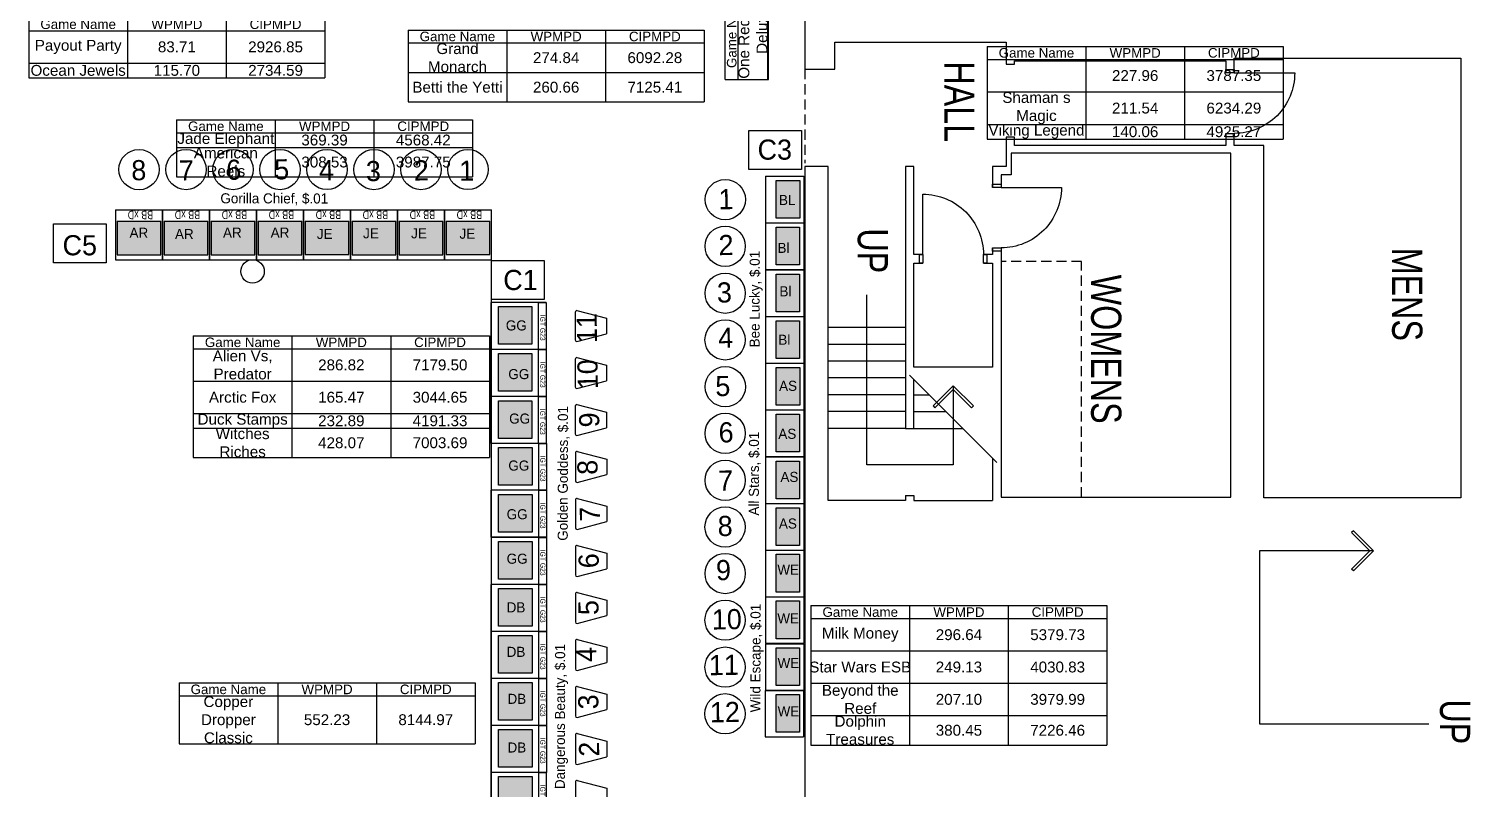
# Model space of a CAD drawing. Header units: inches. Extents: x 3213 to 10275, y -3570 to -435.
# Drawn here: x 9320 to 10179, y -1959 to -1506 of the extents above; entities that cross this region are included whole.
import ezdxf
from ezdxf.enums import TextEntityAlignment as Align

# ---------------------------------------------------------------- set-up
doc = ezdxf.new("R2010")
doc.units = ezdxf.units.IN
doc.header["$LTSCALE"] = 24
doc.header["$MEASUREMENT"] = 0
doc.linetypes.add('HIDDEN', pattern=[0.375, 0.25, -0.125])
for name, color, linetype in [('00 Bally Slots', 9, 'Continuous'), ('00 Bank', 7, 'Continuous'), ('00 IGT Slots', 7, 'Continuous'), ('00 PT Enrollment', 7, 'Continuous'), ('00 Themes', 7, 'Continuous'), ('00 WMS Slots', 173, 'Continuous'), ('F1  CLG', 15, 'HIDDEN'), ('F1  COL', 242, 'Continuous'), ('F1  DIM', 4, 'Continuous'), ('F1  DOORS', 1, 'Continuous'), ('F1  WALL', 3, 'Continuous'), ('FI  STAIRS', 8, 'Continuous'), ('WALLS', 7, 'Continuous')]:
    doc.layers.add(name, color=color, linetype=linetype)
doc.styles.add('ARCHSTYL', font='HAND.SHX', dxfattribs={"width": 0.8})
doc.styles.add('HAND', font='Hand.shx', dxfattribs={"width": 0.8, "height": 0.5})
doc.dimstyles.new('gDIM192', dxfattribs={"dimscale": 192, "dimtxt": 0.125, "dimasz": 0.03125, "dimexe": 0.09375, "dimexo": 0.09375, "dimgap": 0.03125, "dimtad": 1, "dimdec": 0, "dimrnd": 0.015625, "dimzin": 3, "dimdsep": 46, "dimlunit": 4, "dimtxsty": 'HAND', "dimblk1": 'RPSLASH', "dimblk2": 'RPSLASH', "dimsah": 1, "dimcen": 0.09375, "dimdle": 0.03125, "dimclrt": 256, "dimadec": 0, "dimazin": 0, "dimtfac": 2, "dimtdec": 0, "dimtofl": 0, "dimtmove": 2, "dimatfit": 3, "dimldrblk": '_RPATick2', "dimfxl": 1, "dimfrac": 2, "dimtzin": 0, "dimarcsym": 0})

# ---------------------------------------------------------------- blocks, each defined once
blk = doc.blocks.new('_RPATick2')
for p, q in [((-2, 2), (-2.18, 1.82)), ((-2.18, 1.82), (-0.36, 0)), ((-2, 2), (0, 0)), ((-0.36, 0), (-2.18, -1.82)), ((0, 0), (-2, -2)), ((-2, -2), (-2.18, -1.82))]:
    blk.add_line(p, q)
blk.add_lwpolyline([(0, 0), (-1, 0)])
blk = doc.blocks.new('RPSLASH')
blk.add_line((2.76, 0), (-4.5, 0))
at = {"color": 5, "const_width": 0.43}
blk.add_lwpolyline([(-2.15, -2.15), (2.15, 2.15)], dxfattribs=at)
blk = doc.blocks.new('WMS BlueBird xD')
at = {"linetype": 'ByBlock', "lineweight": -3}
h = blk.add_hatch(color=0, dxfattribs=at)
h.dxf.hatch_style = 1
h.set_gradient(color1=(0, 0, 255), color2=(255, 255, 0), tint=1, name='SPHERICAL')
h.paths.add_polyline_path([(23, 28.98), (3, 28.98), (3, 3), (23, 3)])
at = {"layer": '00 WMS Slots', "ltscale": 25}
for p, q in [((-3.73, 2), (-3.75, 30)), ((26, 30), (-3.75, 30)), ((3, 3), (3, 28.98)), ((23, 28.98), (3, 28.98)), ((23, 3), (23, 28.98)), ((26, 2), (26, 30)), ((-3.73, 2), (26, 2)), ((3, 3), (23, 3))]:
    blk.add_line(p, q, dxfattribs=at)
at = {"layer": '00 WMS Slots'}
blk.add_circle((-27.73, 16), 12.01, dxfattribs=at)
at = {"color": 0, "linetype": 'ByBlock', "lineweight": -3, "insert": (1.81, 24.42), "char_height": 5, "attachment_point": 1, "rotation": 270, "style": 'HAND'}
blk.add_mtext_dynamic_manual_height_columns('BB xD', width=29.75, gutter_width=135.58, heights=[0], dxfattribs=at)
blk = doc.blocks.new('*T365')
at = {"layer": '00 Themes', "linetype": 'ByBlock', "lineweight": -2, "transparency": 16777216}
for p, q in [((0, 0), (176.43, 0)), ((0, 0), (0, -35.71)), ((176.43, 0), (176.43, -35.71)), ((0, -35.71), (176.43, -35.71))]:
    blk.add_line(p, q, dxfattribs=at)
at = {"layer": '00 Themes', "color": 0, "linetype": 'ByBlock', "lineweight": -2, "transparency": 16777216}
for p, q in [((58.81, 0), (58.81, -35.71)), ((117.62, 0), (117.62, -35.71)), ((0, -7.7), (176.43, -7.7)), ((0, -26.97), (176.43, -26.97))]:
    blk.add_line(p, q, dxfattribs=at)
at = {"layer": '00 Themes', "color": 0, "lineweight": -3, "transparency": 16777216, "width": 58.689, "attachment_point": 5}
for s, insert, char_height in [('{\\fArial|b0|i0|c0;Game Name', (29.4, -3.85), 5.6858), ('{\\fArial|b0|i0|c0;WPMPD', (88.21, -3.85), 5.6858), ('{\\fArial|b0|i0|c0;CIPMPD', (147.02, -3.85), 5.6858), ('{\\fArial|b0|i0|c0;Payout Party', (29.4, -17.33), 6.467), ('{\\fArial|b0|i0|c0;\\c255;83.71 ', (88.21, -17.33), 6.467), ('{\\fArial|b0|i0|c0;\\c255;2926.85 ', (147.02, -17.33), 6.467), ('{\\fArial|b0|i0|c0;Ocean Jewels', (29.4, -31.34), 6.467), ('{\\fArial|b0|i0|c0;\\c255;115.70 ', (88.21, -31.34), 6.467), ('{\\fArial|b0|i0|c0;\\c255;2734.59 ', (147.02, -31.34), 6.467)]:
    blk.add_mtext(s, dxfattribs=dict(at, insert=insert, char_height=char_height))
blk = doc.blocks.new('*T366')
at = {"layer": '00 Themes', "linetype": 'ByBlock', "lineweight": -2, "transparency": 16777216}
for p, q in [((0, 0), (176.43, 0)), ((0, 0), (0, -42.86)), ((176.43, 0), (176.43, -42.86)), ((0, -42.86), (176.43, -42.86))]:
    blk.add_line(p, q, dxfattribs=at)
at = {"layer": '00 Themes', "color": 0, "linetype": 'ByBlock', "lineweight": -2, "transparency": 16777216}
for p, q in [((58.81, 0), (58.81, -42.86)), ((117.62, 0), (117.62, -42.86)), ((0, -7.7), (176.43, -7.7)), ((0, -25.28), (176.43, -25.28))]:
    blk.add_line(p, q, dxfattribs=at)
at = {"layer": '00 Themes', "color": 0, "lineweight": -3, "transparency": 16777216, "width": 58.689, "attachment_point": 5}
for s, insert, char_height in [('{\\fArial|b0|i0|c0;Game Name', (29.4, -3.85), 5.6858), ('{\\fArial|b0|i0|c0;Grand Monarch', (29.4, -16.49), 6.467), ('{\\fArial|b0|i0|c0;WPMPD', (88.21, -3.85), 5.6858), ('{\\fArial|b0|i0|c0;CIPMPD', (147.02, -3.85), 5.6858), ('{\\fArial|b0|i0|c0;\\c52479;274.84 ', (88.21, -16.49), 6.467), ('{\\fArial|b0|i0|c0;\\c52479;6092.28 ', (147.02, -16.49), 6.467), ('{\\fArial|b0|i0|c0;Betti the Yetti', (29.4, -34.07), 6.467), ('{\\fArial|b0|i0|c0;\\c52479;260.66 ', (88.21, -34.07), 6.467), ('{\\fArial|b0|i0|c0;\\c65280;7125.41 ', (147.02, -34.07), 6.467)]:
    blk.add_mtext(s, dxfattribs=dict(at, insert=insert, char_height=char_height))
blk = doc.blocks.new('*T367')
at = {"layer": '00 Themes', "linetype": 'ByBlock', "lineweight": -2, "transparency": 16777216}
for p, q in [((0, 0), (0, 176.43)), ((0, 176.43), (25.29, 176.43)), ((25.29, 0), (25.29, 176.43)), ((0, 0), (25.29, 0))]:
    blk.add_line(p, q, dxfattribs=at)
at = {"layer": '00 Themes', "color": 0, "linetype": 'ByBlock', "lineweight": -2, "transparency": 16777216}
for p, q in [((7.7, 0), (7.7, 176.43)), ((25.29, 176.43), (25.65, 176.43)), ((25.65, 0), (25.65, 176.43)), ((0, 117.62), (25.65, 117.62)), ((0, 58.81), (25.65, 58.81)), ((25.29, 0), (25.65, 0))]:
    blk.add_line(p, q, dxfattribs=at)
at = {"layer": '00 Themes', "color": 0, "lineweight": -3, "transparency": 16777216, "width": 58.689, "attachment_point": 5, "rotation": 90}
for s, insert, char_height in [('{\\fArial|b0|i0|c0;CIPMPD', (3.85, 147.02), 5.6858), ('{\\fArial|b0|i0|c0;\\c255;5151.89 ', (16.49, 147.02), 6.467), ('{\\fArial|b0|i0|c0;WPMPD', (3.85, 88.21), 5.6858), ('{\\fArial|b0|i0|c0;\\c65280;321.95 ', (16.49, 88.21), 6.467), ('{\\fArial|b0|i0|c0;Game Name', (3.85, 29.4), 5.6858), ('{\\fArial|b0|i0|c0;One Red Cent Deluxe', (16.49, 29.4), 6.467)]:
    blk.add_mtext(s, dxfattribs=dict(at, insert=insert, char_height=char_height))
blk = doc.blocks.new('*T372')
at = {"layer": '00 Themes', "linetype": 'ByBlock', "lineweight": -2, "transparency": 16777216}
for p, q in [((0, 0), (176.43, 0)), ((0, 0), (0, -55.2)), ((176.43, 0), (176.43, -55.2)), ((0, -55.2), (176.43, -55.2))]:
    blk.add_line(p, q, dxfattribs=at)
at = {"layer": '00 Themes', "color": 0, "linetype": 'ByBlock', "lineweight": -2, "transparency": 16777216}
for p, q in [((58.81, 0), (58.81, -55.2)), ((117.62, 0), (117.62, -55.2)), ((0, -7.7), (176.43, -7.7)), ((0, -27.08), (176.43, -27.08)), ((0, -46.45), (176.43, -46.45))]:
    blk.add_line(p, q, dxfattribs=at)
at = {"layer": '00 Themes', "color": 0, "lineweight": -3, "transparency": 16777216, "width": 58.689, "attachment_point": 5}
for s, insert, char_height in [('{\\fArial|b0|i0|c0;Game Name', (29.4, -3.85), 5.6858), ('{\\fArial|b0|i0|c0;WPMPD', (88.21, -3.85), 5.6858), ('{\\fArial|b0|i0|c0;CIPMPD', (147.02, -3.85), 5.6858), ('{\\fArial|b0|i0|c0;\\c52479;227.96 ', (88.21, -17.39), 6.467), ('{\\fArial|b0|i0|c0;\\c255;3787.35 ', (147.02, -17.39), 6.467), ('{\\fArial|b0|i0|c0;', (29.4, -17.39), 6.467), ('{\\fArial|b0|i0|c0;Shaman s Magic', (29.4, -36.77), 6.467), ('{\\fArial|b0|i0|c0;\\c52479;211.54 ', (88.21, -36.77), 6.467), ('{\\fArial|b0|i0|c0;\\c52479;6234.29 ', (147.02, -36.77), 6.467), ('{\\fArial|b0|i0|c0;Viking Legend', (29.4, -50.83), 6.467), ('{\\fArial|b0|i0|c0;\\c255;140.06 ', (88.21, -50.83), 6.467), ('{\\fArial|b0|i0|c0;\\c255;4925.27 ', (147.02, -50.83), 6.467)]:
    blk.add_mtext(s, dxfattribs=dict(at, insert=insert, char_height=char_height))
blk = doc.blocks.new('*T378')
at = {"layer": '00 Themes', "linetype": 'ByBlock', "lineweight": -2, "transparency": 16777216}
for p, q in [((0, 0), (176.43, 0)), ((0, 0), (0, -72.45)), ((176.43, 0), (176.43, -72.45)), ((0, -72.45), (176.43, -72.45))]:
    blk.add_line(p, q, dxfattribs=at)
at = {"layer": '00 Themes', "color": 0, "linetype": 'ByBlock', "lineweight": -2, "transparency": 16777216}
for p, q in [((58.81, 0), (58.81, -72.45)), ((117.62, 0), (117.62, -72.45)), ((0, -7.7), (176.43, -7.7)), ((0, -26.97), (176.43, -26.97)), ((0, -46.23), (176.43, -46.23)), ((0, -54.98), (176.43, -54.98))]:
    blk.add_line(p, q, dxfattribs=at)
at = {"layer": '00 Themes', "color": 0, "lineweight": -3, "transparency": 16777216, "width": 58.689, "attachment_point": 5}
for s, insert, char_height in [('{\\fArial|b0|i0|c0;Game Name', (29.4, -3.85), 5.6858), ('{\\fArial|b0|i0|c0;Alien Vs, Predator', (29.4, -17.33), 6.467), ('{\\fArial|b0|i0|c0;WPMPD', (88.21, -3.85), 5.6858), ('{\\fArial|b0|i0|c0;CIPMPD', (147.02, -3.85), 5.6858), ('{\\fArial|b0|i0|c0;\\c52479;286.82 ', (88.21, -17.33), 6.467), ('{\\fArial|b0|i0|c0;\\c65280;7179.50 ', (147.02, -17.33), 6.467), ('{\\fArial|b0|i0|c0;Arctic Fox', (29.4, -36.6), 6.467), ('{\\fArial|b0|i0|c0;\\c255;165.47 ', (88.21, -36.6), 6.467), ('{\\fArial|b0|i0|c0;\\c255;3044.65 ', (147.02, -36.6), 6.467), ('{\\fArial|b0|i0|c0;Duck Stamps', (29.4, -50.61), 6.467), ('{\\fArial|b0|i0|c0;\\c52479;232.89 ', (88.21, -50.61), 6.467), ('{\\fArial|b0|i0|c0;\\c255;4191.33 ', (147.02, -50.61), 6.467), ('{\\fArial|b0|i0|c0;Witches Riches', (29.4, -63.71), 6.467), ('{\\fArial|b0|i0|c0;\\c65280;428.07 ', (88.21, -63.71), 6.467), ('{\\fArial|b0|i0|c0;\\c65280;7003.69 ', (147.02, -63.71), 6.467)]:
    blk.add_mtext(s, dxfattribs=dict(at, insert=insert, char_height=char_height))
blk = doc.blocks.new('*T379')
at = {"layer": '00 Themes', "linetype": 'ByBlock', "lineweight": -2, "transparency": 16777216}
for p, q in [((0, 0), (176.43, 0)), ((0, 0), (0, -36.18)), ((176.43, 0), (176.43, -36.18)), ((0, -36.18), (176.43, -36.18))]:
    blk.add_line(p, q, dxfattribs=at)
at = {"layer": '00 Themes', "color": 0, "linetype": 'ByBlock', "lineweight": -2, "transparency": 16777216}
for p, q in [((58.81, 0), (58.81, -36.18)), ((117.62, 0), (117.62, -36.18)), ((0, -7.7), (176.43, -7.7))]:
    blk.add_line(p, q, dxfattribs=at)
at = {"layer": '00 Themes', "color": 0, "lineweight": -3, "transparency": 16777216, "width": 58.689, "attachment_point": 5}
for s, insert, char_height in [('{\\fArial|b0|i0|c0;Game Name', (29.4, -3.85), 5.6858), ('{\\fArial|b0|i0|c0;Copper Dropper Classic', (29.4, -21.94), 6.467), ('{\\fArial|b0|i0|c0;WPMPD', (88.21, -3.85), 5.6858), ('{\\fArial|b0|i0|c0;CIPMPD', (147.02, -3.85), 5.6858), ('{\\fArial|b0|i0|c0;\\c65280;552.23 ', (88.21, -21.94), 6.467), ('{\\fArial|b0|i0|c0;\\c65280;8144.97 ', (147.02, -21.94), 6.467)]:
    blk.add_mtext(s, dxfattribs=dict(at, insert=insert, char_height=char_height))
blk = doc.blocks.new('*T380')
at = {"layer": '00 Themes', "linetype": 'ByBlock', "lineweight": -2, "transparency": 16777216}
for p, q in [((0, 0), (176.43, 0)), ((0, 0), (0, -83.08)), ((176.43, 0), (176.43, -83.08)), ((0, -83.08), (176.43, -83.08))]:
    blk.add_line(p, q, dxfattribs=at)
at = {"layer": '00 Themes', "color": 0, "linetype": 'ByBlock', "lineweight": -2, "transparency": 16777216}
for p, q in [((58.81, 0), (58.81, -83.08)), ((117.62, 0), (117.62, -83.08)), ((0, -7.7), (176.43, -7.7)), ((0, -26.97), (176.43, -26.97)), ((0, -46.23), (176.43, -46.23)), ((0, -65.5), (176.43, -65.5))]:
    blk.add_line(p, q, dxfattribs=at)
at = {"layer": '00 Themes', "color": 0, "lineweight": -3, "transparency": 16777216, "width": 58.689, "attachment_point": 5}
for s, insert, char_height in [('{\\fArial|b0|i0|c0;Game Name', (29.4, -3.85), 5.6858), ('{\\fArial|b0|i0|c0;WPMPD', (88.21, -3.85), 5.6858), ('{\\fArial|b0|i0|c0;CIPMPD', (147.02, -3.85), 5.6858), ('{\\fArial|b0|i0|c0;Milk Money', (29.4, -17.33), 6.467), ('{\\fArial|b0|i0|c0;\\c52479;296.64 ', (88.21, -17.33), 6.467), ('{\\fArial|b0|i0|c0;\\c255;5379.73 ', (147.02, -17.33), 6.467), ('{\\fArial|b0|i0|c0;Star Wars ESB', (29.4, -36.6), 6.467), ('{\\fArial|b0|i0|c0;\\c52479;249.13 ', (88.21, -36.6), 6.467), ('{\\fArial|b0|i0|c0;\\c255;4030.83 ', (147.02, -36.6), 6.467), ('{\\fArial|b0|i0|c0;Beyond the Reef', (29.4, -55.87), 6.467), ('{\\fArial|b0|i0|c0;\\c52479;207.10 ', (88.21, -55.87), 6.467), ('{\\fArial|b0|i0|c0;\\c255;3979.99 ', (147.02, -55.87), 6.467), ('{\\fArial|b0|i0|c0;Dolphin Treasures', (29.4, -74.29), 6.467), ('{\\fArial|b0|i0|c0;\\c65280;380.45 ', (88.21, -74.29), 6.467), ('{\\fArial|b0|i0|c0;\\c65280;7226.46 ', (147.02, -74.29), 6.467)]:
    blk.add_mtext(s, dxfattribs=dict(at, insert=insert, char_height=char_height))
blk = doc.blocks.new('*T382')
at = {"layer": '00 Themes', "linetype": 'ByBlock', "lineweight": -2, "transparency": 16777216}
for p, q in [((0, 0), (176.43, 0)), ((0, 0), (0, -33.91)), ((176.43, 0), (176.43, -33.91)), ((0, -33.91), (176.43, -33.91))]:
    blk.add_line(p, q, dxfattribs=at)
at = {"layer": '00 Themes', "color": 0, "linetype": 'ByBlock', "lineweight": -2, "transparency": 16777216}
for p, q in [((58.81, 0), (58.81, -33.91)), ((117.62, 0), (117.62, -33.91)), ((0, -7.7), (176.43, -7.7)), ((0, -16.44), (176.43, -16.44))]:
    blk.add_line(p, q, dxfattribs=at)
at = {"layer": '00 Themes', "color": 0, "lineweight": -3, "transparency": 16777216, "width": 58.689, "attachment_point": 5}
for s, insert, char_height in [('{\\fArial|b0|i0|c0;Jade Elephant', (29.4, -12.07), 6.467), ('{\\fArial|b0|i0|c0;Game Name', (29.4, -3.85), 5.6858), ('{\\fArial|b0|i0|c0;WPMPD', (88.21, -3.85), 5.6858), ('{\\fArial|b0|i0|c0;CIPMPD', (147.02, -3.85), 5.6858), ('{\\fArial|b0|i0|c0;American Reels', (29.4, -25.18), 6.467), ('{\\fArial|b0|i0|c0;\\c65280;369.39 ', (88.21, -12.07), 6.467), ('{\\fArial|b0|i0|c0;\\c255;4568.42 ', (147.02, -12.07), 6.467), ('{\\fArial|b0|i0|c0;\\c65280;308.53 ', (88.21, -25.18), 6.467), ('{\\fArial|b0|i0|c0;\\c255;3987.75 ', (147.02, -25.18), 6.467)]:
    blk.add_mtext(s, dxfattribs=dict(at, insert=insert, char_height=char_height))
blk = doc.blocks.new('Bally V22')
at = {"linetype": 'ByBlock', "lineweight": -3}
h = blk.add_hatch(color=0, dxfattribs=at)
h.dxf.hatch_style = 1
h.set_gradient(color1=(255, 63, 0), tint=0.32)
h.paths.add_polyline_path([(16.43, 24.99), (2.51, 24.99), (2.51, 2.52), (16.43, 2.52)])
at = {"color": 192, "linetype": 'ByBlock', "lineweight": -3}
blk.add_lwpolyline([(2.51, 24.99), (16.43, 24.99), (16.43, 2.52), (2.51, 2.52)], close=True, dxfattribs=at)
at = {"layer": '00 Bally Slots', "color": 192, "ltscale": 25}
for p, q in [((22.86, 27.75), (0, 27.75)), ((0, 0), (0, 27.75)), ((22.86, 0), (22.86, 27.75)), ((22.86, 0), (0, 0))]:
    blk.add_line(p, q, dxfattribs=at)
at = {"layer": '00 Bally Slots', "color": 192}
blk.add_circle((46.85, 13.96), 12.01, dxfattribs=at)
blk = doc.blocks.new('IGT G23')
at = {"linetype": 'ByBlock', "lineweight": -3}
h = blk.add_hatch(color=7, dxfattribs=at)
h.set_gradient(color1=(241, 237, 14), color2=(18, 202, 42), tint=1)
h.paths.add_polyline_path([(-33.41, -26.28), (-33.41, -1.81), (-28.91, -1.81), (-28.91, -26.28)], flags=9)
h = blk.add_hatch(color=0, dxfattribs=at)
h.dxf.hatch_style = 1
h.set_gradient(color1=(255, 63, 0), tint=0.32, name='CYLINDER')
h.paths.add_polyline_path([(-4.53, -3.06), (-24.51, -3.06), (-24.51, -25.5), (-4.53, -25.5)])
at = {"color": 0, "linetype": 'ByBlock', "lineweight": -3}
blk.add_lwpolyline([(-24.51, -3.06), (-4.53, -3.06), (-4.53, -25.5), (-24.51, -25.5)], close=True, dxfattribs=at)
at = {"layer": '00 IGT Slots', "color": 30, "ltscale": 25}
for p, q in [((-33, 0), (0, 0)), ((-33, -28), (-33, 0)), ((0, -28), (0, 0)), ((-51.29, -4.75), (-69, -9.37)), ((-50.29, -22.18), (-50.29, -5.68)), ((-69, -18.63), (-69, -9.37)), ((-51.29, -23.18), (-69.01, -18.63)), ((-33, -28), (0, -28))]:
    blk.add_line(p, q, dxfattribs=at)
at = {"layer": '00 IGT Slots', "color": 30, "linetype": 'ByBlock', "lineweight": -3}
blk.add_lwpolyline([(-33, 0), (-28.48, 0), (-28.48, -28), (-33, -28)], close=True, dxfattribs=at)
at = {"layer": '00 IGT Slots', "color": 30, "ltscale": 25}
for centre, start, end in [((-51.29, -5.68), 0, 90), ((-51.29, -22.18), 270, 0)]:
    blk.add_arc(centre, 1, start, end, dxfattribs=at)
at = {"layer": '00 IGT Slots', "color": 7, "linetype": 'ByBlock', "lineweight": -3, "insert": (-32.42, -20.63), "char_height": 3, "width": 15.2138, "attachment_point": 1, "rotation": 90, "style": 'HAND'}
blk.add_mtext('IGT G23', dxfattribs=at)

msp = doc.modelspace()

# ---------------------------------------------------------------- linework, layer by layer
at = {"layer": '00 Bank'}
for points in [[(9780.51, -1589.35), (9749.19, -1589.33), (9749.2, -1566.05), (9780.51, -1566.07)], [(9366.27, -1644.99), (9334.96, -1644.97), (9334.97, -1621.69), (9366.27, -1621.71)], [(9627.18, -1666.88), (9595.86, -1666.86), (9595.87, -1643.58), (9627.18, -1643.6)]]:
    msp.add_lwpolyline(points, close=True, dxfattribs=at)
at = {"layer": 'F1  CLG'}
for points in [[(9782.48, -1529.61), (9782.48, -1585.61)], [(9947.48, -1784.61), (9947.48, -1644.11), (9899.48, -1644.11)]]:
    msp.add_lwpolyline(points, dxfattribs=at)
at = {"layer": 'F1  COL'}
msp.add_circle((9453.48, -1650.11), 7, dxfattribs=at)
at = {"layer": 'F1  DIM'}
for points in [[(9819.48, -1765.44), (9819.48, -1664.03)], [(10053.48, -1919.61), (10154.37, -1919.61)]]:
    msp.add_lwpolyline(points, dxfattribs=at)
at = {"layer": 'F1  DOORS'}
for points in [[(10033.48, -1531.86), (10033.48, -1529.86), (10038.48, -1529.86), (10038.48, -1531.86)], [(10033.48, -1569.86), (10033.48, -1567.86), (10038.48, -1567.86), (10038.48, -1569.86)], [(9894.48, -1600.11), (9894.48, -1598.11), (9899.48, -1598.11), (9899.48, -1600.11)], [(9852.98, -1645.11), (9850.98, -1645.11), (9850.98, -1640.11), (9852.98, -1640.11)], [(9890.98, -1645.11), (9888.98, -1645.11), (9888.98, -1640.11), (9890.98, -1640.11)], [(9894.48, -1638.11), (9894.48, -1636.11), (9899.48, -1636.11), (9899.48, -1638.11)]]:
    msp.add_lwpolyline(points, close=True, dxfattribs=at)
for points in [[(10038.48, -1531.86), (10074.48, -1531.86, -0.414214), (10038.48, -1567.86, 0)], [(9852.98, -1640.11), (9852.98, -1604.11, -0.414214), (9888.98, -1640.11, 0)], [(9899.48, -1600.11), (9935.48, -1600.11, -0.414214), (9899.48, -1636.11, 0)]]:
    msp.add_lwpolyline(points, format="xyb", dxfattribs=at)
at = {"layer": 'F1  WALL'}
for p, q in [((9783.48, -1587.61), (9782.48, -1587.61)), ((9847.48, -1743.61), (9847.48, -1714.37))]:
    msp.add_line(p, q, dxfattribs=at)
for points in [[(9782.48, -1440.61), (9782.48, -1529.61), (9800.48, -1529.61), (9800.48, -1513.61), (9902.48, -1513.61), (9902.48, -1526.61), (9907.48, -1526.61), (9907.48, -1524.61), (10033.48, -1524.61)], [(10033.48, -1524.61), (10033.48, -1531.86)], [(10038.48, -1531.86), (10038.48, -1523.11), (10173.48, -1523.11), (10173.48, -1785.11), (10055.98, -1785.11), (10055.98, -1575.11), (10038.48, -1575.11), (10038.48, -1567.86)], [(10033.48, -1567.86), (10033.48, -1575.11), (9907.48, -1575.11), (9907.48, -1570.11), (9902.48, -1570.11), (9902.48, -1587.61), (9894.48, -1587.61), (9894.48, -1600.11)], [(9899.48, -1636.11), (9899.48, -1784.61), (10036.48, -1784.61), (10036.48, -1579.61), (9905.48, -1579.61), (9905.48, -1592.61), (9899.48, -1592.61), (9899.48, -1600.11)], [(9796.48, -1587.61), (9782.48, -1587.61), (9782.48, -2132.61)], [(9842.48, -1783.61), (9842.48, -1786.61), (9796.48, -1786.61), (9796.48, -1587.61)], [(9852.98, -1640.11), (9847.48, -1640.11), (9847.48, -1587.61), (9842.48, -1587.61), (9842.48, -1743.61)], [(9894.48, -1636.11), (9894.48, -1640.11), (9888.98, -1640.11)], [(9888.98, -1645.11), (9894.48, -1645.11), (9894.48, -1707.11), (9847.48, -1707.11), (9847.48, -1645.11), (9852.98, -1645.11)], [(9842.48, -1743.61), (9847.48, -1743.61)], [(9894.48, -1761.37), (9894.48, -1786.61)], [(9842.48, -1783.61), (9847.48, -1783.61), (9847.48, -1786.61)], [(9847.48, -1786.61), (9894.48, -1786.61)]]:
    msp.add_lwpolyline(points, dxfattribs=at)
at = {"layer": 'FI  STAIRS'}
for points in [[(9842.48, -1683.61), (9796.48, -1683.61)], [(9842.48, -1693.61), (9796.48, -1693.61)], [(9842.48, -1703.61), (9796.48, -1703.61)], [(9842.48, -1713.61), (9796.48, -1713.61)], [(9844.98, -1711.87), (9896.98, -1763.87)], [(9842.48, -1723.61), (9796.48, -1723.61)], [(9847.48, -1723.61), (9856.73, -1723.61)], [(9842.48, -1733.61), (9796.48, -1733.61)], [(9847.48, -1733.61), (9866.73, -1733.61)], [(9842.48, -1743.61), (9796.48, -1743.61)], [(9847.48, -1743.61), (9876.73, -1743.61)]]:
    msp.add_lwpolyline(points, dxfattribs=at)
at = {"layer": 'WALLS', "color": 1}
for p in [(9589.86, -1643.11), (9595.86, -1977.61)]:
    msp.add_line(p, (9595.86, -1643.11), dxfattribs=at)

# ---------------------------------------------------------------- block references
for name, p in [('*T367', (9735.18, -1535.81)), ('*T365', (9320.19, -1499.02)), ('*T366', (9546.19, -1506.3)), ('*T372', (9891.19, -1516.06)), ('*T382', (9408.19, -1559.8)), ('*T378', (9418.19, -1688.53)), ('*T380', (9786.19, -1849.27)), ('*T379', (9409.69, -1895.32))]:
    msp.add_blockref(name, p)
at = {"layer": '00 Themes', "color": 10, "lineweight": -3, "transparency": 33554661, "rotation": 180}
for name, p in [('Bally V22', (9782.01, -1593.36)), ('Bally V22', (9781.96, -1621.16)), ('Bally V22', (9781.96, -1649.16)), ('IGT G23', (9595.47, -1696.61)), ('Bally V22', (9781.91, -1676.95)), ('IGT G23', (9595.47, -1724.61)), ('Bally V22', (9782.01, -1704.86)), ('IGT G23', (9595.45, -1752.64)), ('Bally V22', (9781.96, -1732.66)), ('IGT G23', (9595.58, -1780.55)), ('Bally V22', (9781.96, -1760.66)), ('IGT G23', (9595.57, -1808.55)), ('Bally V22', (9781.91, -1788.45)), ('IGT G23', (9595.58, -1836.6)), ('Bally V22', (9781.96, -1816.16)), ('IGT G23', (9595.57, -1864.6)), ('Bally V22', (9781.91, -1843.95)), ('IGT G23', (9595.57, -1892.59)), ('Bally V22', (9781.91, -1871.95)), ('IGT G23', (9595.57, -1920.59)), ('Bally V22', (9781.86, -1899.75)), ('IGT G23', (9595.55, -1948.62)), ('IGT G23', (9595.54, -1976.62))]:
    msp.add_blockref(name, p, dxfattribs=at)
at = {"layer": '00 WMS Slots', "color": 0, "linetype": 'ByBlock', "lineweight": -3, "rotation": 270}
for p in [(9369.86, -1617.17), (9397.86, -1617.15), (9425.86, -1617.15), (9453.86, -1617.13), (9481.86, -1617.11), (9509.86, -1617.15), (9537.86, -1617.13), (9565.86, -1617.11)]:
    msp.add_blockref('WMS BlueBird xD', p, dxfattribs=at)

# ---------------------------------------------------------------- texts
at = {"layer": '00 Bank'}
for s, p in [('C3', (9754.42, -1583.52)), ('C5', (9340.3, -1640.51)), ('C1', (9602.88, -1661.21))]:
    msp.add_text(s, height=12, rotation=359.97523, dxfattribs=at).set_placement(p)
at = {"layer": '00 PT Enrollment', "style": 'ARCHSTYL'}
for s, rotation, p in [('8', 1, (9385.81, -1595.78)), ('7', 1, (9414.16, -1595.92)), ('6', 1, (9442.35, -1595.52)), ('5', 1, (9470.94, -1595.26)), ('4', 1, (9497.62, -1595.78)), ('3', 1, (9525.57, -1596.31)), ('2', 1, (9554.16, -1595.92)), ('1', 1, (9581.17, -1596.05)), ('1', 1, (9735.66, -1613.06)), ('2', 1, (9735.73, -1640.38)), ('3', 1, (9734.75, -1668.64)), ('11', 91, (9658.67, -1683.78)), ('4', 1, (9735.53, -1695.57)), ('10', 91, (9659.14, -1711.29)), ('5', 1, (9733.81, -1724.39)), ('9', 91, (9660.08, -1738.49)), ('6', 1, (9735.75, -1751.99)), ('8', 91, (9659.06, -1766.74)), ('7', 1, (9735.5, -1780.73)), ('7', 91, (9660.5, -1794.68)), ('8', 1, (9735.2, -1807.78)), ('6', 91, (9659.78, -1822.43)), ('9', 1, (9734.21, -1834.07)), ('5', 91, (9659.62, -1850.33)), ('10', 1, (9736.18, -1863.37)), ('4', 91, (9658.4, -1878.25)), ('11', 1, (9734.45, -1890.61)), ('3', 91, (9659.54, -1906.5)), ('12', 1, (9735.06, -1918.68)), ('2', 91, (9660.02, -1934.68))]:
    msp.add_text(s, height=12, rotation=rotation, dxfattribs=at).set_placement(p, align=Align.CENTER)
at = {"layer": '00 Themes', "linetype": 'HIDDEN'}
for s, rotation, p in [('Gorilla Chief, $.01', 359.89816, (9434.33, -1609.54)), ('Bee Lucky, $.01', 89.89816, (9755.62, -1695.38)), ('Golden Goddess, $.01', 89.89816, (9641.3, -1810.6)), ('All Stars, $.01', 89.89816, (9755.17, -1795.59)), ('Wild Escape, $.01', 89.89816, (9756.11, -1912.82)), ('Dangerous Beauty, $.01', 89.89816, (9639.61, -1958.6))]:
    msp.add_text(s, height=6, rotation=rotation, dxfattribs=at).set_placement(p)
for s, p in [('BL', (9767.17, -1610.53)), ('AR', (9380.19, -1630.07)), ('AR', (9407.28, -1630.85)), ('AR', (9435.89, -1630)), ('AR', (9464.28, -1630)), ('JE', (9491.81, -1630.76)), ('JE', (9519.36, -1630.42)), ('JE', (9547.97, -1630.42)), ('JE', (9576.79, -1630.64)), ('Bl', (9766.28, -1639.08)), ('Bl', (9767.46, -1664.97)), ('GG', (9604.41, -1685.29)), ('Bl', (9766.79, -1693.82)), ('GG', (9605.91, -1714.29)), ('AS', (9767.24, -1721.28)), ('GG', (9606.41, -1740.79)), ('AS', (9766.79, -1749.87)), ('GG', (9605.91, -1768.79)), ('AS', (9768.04, -1775.54)), ('GG', (9604.91, -1797.79)), ('AS', (9767.13, -1803.33)), ('GG', (9604.91, -1824.29)), ('WE', (9766.2, -1830.81)), ('DB', (9604.91, -1853.29)), ('WE', (9766.18, -1859.84)), ('DB', (9604.91, -1879.79)), ('WE', (9766.33, -1886.47)), ('DB', (9605.41, -1907.79)), ('WE', (9766.35, -1915.2)), ('DB', (9605.41, -1936.79))]:
    msp.add_text(s, height=6, dxfattribs=at).set_placement(p)
at = {"layer": 'F1  DIM', "char_height": 18, "width": 82.6875, "attachment_point": 1, "rotation": 270, "style": 'HAND'}
for s, insert in [('{\\Fhand.shx;HALL}', (9883.62, -1524.95)), ('{\\Fhand.shx;UP}', (9832.1, -1624.44)), ('{\\Fhand.shx;MENS}', (10150.53, -1635.94)), ('{\\Fhand.shx;WOMENS}', (9971.17, -1652.04)), ('{\\Fhand.shx;UP}', (10179.02, -1905.09))]:
    msp.add_mtext(s, dxfattribs=dict(at, insert=insert))

# ---------------------------------------------------------------- leaders
at = {"layer": 'F1  DIM'}
for points, override in [([(9870.98, -1718.26), (9870.98, -1765.44), (9819.48, -1765.44)], {"dimgap": 0.03125, "dimtad": 0}), ([(10121.48, -1816.61), (10053.48, -1816.61), (10053.48, -1919.61)], {"dimtad": 0})]:
    msp.add_leader(points, dimstyle='gDIM192', override=override, dxfattribs=at)

doc.saveas('drawing.dxf')
